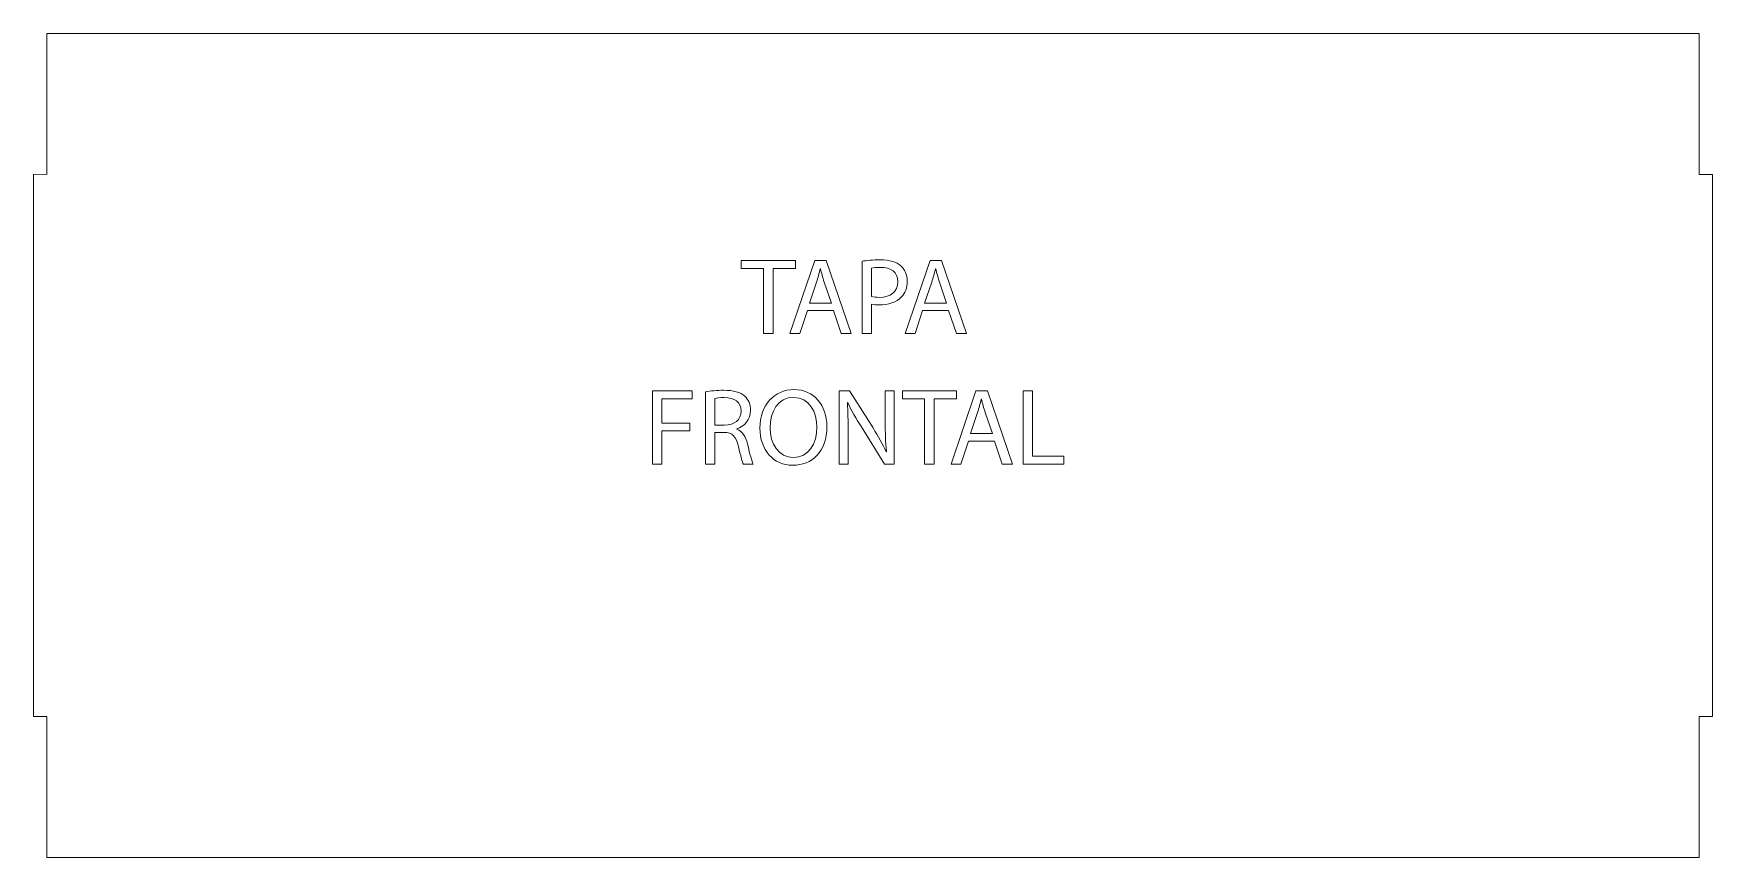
# Model space of a CAD drawing. Header units: millimetres. Extents: x -1475 to -493, y -638 to 1108.
# Drawn here: x -955.8 to -578.7, y -373.6 to -188.5 of the extents above; entities that cross this region are included whole.
import ezdxf

# ---------------------------------------------------------------- set-up
doc = ezdxf.new("R2010")
doc.units = ezdxf.units.MM
doc.header["$MEASUREMENT"] = 0
doc.layers.add('Capa 1', color=7, linetype='Continuous')

msp = doc.modelspace()

# ---------------------------------------------------------------- linework, layer by layer
at = {"layer": 'Capa 1', "color": 250, "lineweight": 20}
for points, knots in [([(-581.7183, -220.219), (-581.7183, -220.219), (-581.7166, -188.564), (-581.7166, -188.564), (-581.7166, -188.564), (-952.8106, -188.5445), (-952.8106, -188.5445), (-952.8106, -188.5445), (-952.8123, -220.1995), (-952.8123, -220.1995), (-952.8123, -220.1995), (-955.8086, -220.1622), (-955.8086, -220.1622), (-955.8086, -220.1622), (-955.8153, -341.97), (-955.8153, -341.97), (-955.8153, -341.97), (-952.8187, -341.9494), (-952.8187, -341.9494), (-952.8187, -341.9494), (-952.8204, -373.6044), (-952.8204, -373.6044), (-952.8204, -373.6044), (-581.7264, -373.6239), (-581.7264, -373.6239), (-581.7264, -373.6239), (-581.7247, -341.9689), (-581.7247, -341.9689), (-581.7247, -341.9689), (-578.7265, -341.993), (-578.7265, -341.993), (-578.7265, -341.993), (-578.719, -220.207), (-578.719, -220.207), (-578.719, -220.207), (-581.7183, -220.219), (-581.7183, -220.219)], [0, 0, 0, 0, 0.08333333, 0.08333333, 0.08333333, 0.16666667, 0.16666667, 0.16666667, 0.25, 0.25, 0.25, 0.33333333, 0.33333333, 0.33333333, 0.41666667, 0.41666667, 0.41666667, 0.5, 0.5, 0.5, 0.58333333, 0.58333333, 0.58333333, 0.66666667, 0.66666667, 0.66666667, 0.75, 0.75, 0.75, 0.83333333, 0.83333333, 0.83333333, 0.91666667, 0.91666667, 0.91666667, 1, 1, 1, 1]), ([(-791.8443, -241.3065), (-791.8443, -241.3065), (-796.8504, -241.3065), (-796.8504, -241.3065), (-796.8504, -241.3065), (-796.8504, -239.4993), (-796.8504, -239.4993), (-796.8504, -239.4993), (-784.6651, -239.4993), (-784.6651, -239.4993), (-784.6651, -239.4993), (-784.6651, -241.3065), (-784.6651, -241.3065), (-784.6651, -241.3065), (-789.6954, -241.3065), (-789.6954, -241.3065), (-789.6954, -241.3065), (-789.6954, -255.958), (-789.6954, -255.958), (-789.6954, -255.958), (-791.8443, -255.958), (-791.8443, -255.958), (-791.8443, -255.958), (-791.8443, -241.3065), (-791.8443, -241.3065)], [0, 0, 0, 0, 0.125, 0.125, 0.125, 0.25, 0.25, 0.25, 0.375, 0.375, 0.375, 0.5, 0.5, 0.5, 0.625, 0.625, 0.625, 0.75, 0.75, 0.75, 0.875, 0.875, 0.875, 1, 1, 1, 1]), ([(-791.8443, -241.3065), (-791.8443, -241.3065), (-796.8504, -241.3065), (-796.8504, -241.3065), (-796.8504, -241.3065), (-796.8504, -239.4993), (-796.8504, -239.4993), (-796.8504, -239.4993), (-784.6651, -239.4993), (-784.6651, -239.4993), (-784.6651, -239.4993), (-784.6651, -241.3065), (-784.6651, -241.3065), (-784.6651, -241.3065), (-789.6954, -241.3065), (-789.6954, -241.3065), (-789.6954, -241.3065), (-789.6954, -255.958), (-789.6954, -255.958), (-789.6954, -255.958), (-791.8443, -255.958), (-791.8443, -255.958), (-791.8443, -255.958), (-791.8443, -241.3065), (-791.8443, -241.3065)], [0, 0, 0, 0, 0.125, 0.125, 0.125, 0.25, 0.25, 0.25, 0.375, 0.375, 0.375, 0.5, 0.5, 0.5, 0.625, 0.625, 0.625, 0.75, 0.75, 0.75, 0.875, 0.875, 0.875, 1, 1, 1, 1]), ([(-782.004, -250.7811), (-782.004, -250.7811), (-783.7133, -255.958), (-783.7133, -255.958), (-783.7133, -255.958), (-785.911, -255.958), (-785.911, -255.958), (-785.911, -255.958), (-780.319, -239.4993), (-780.319, -239.4993), (-780.319, -239.4993), (-777.7552, -239.4993), (-777.7552, -239.4993), (-777.7552, -239.4993), (-772.1386, -255.958), (-772.1386, -255.958), (-772.1386, -255.958), (-774.4097, -255.958), (-774.4097, -255.958), (-774.4097, -255.958), (-776.1677, -250.7811), (-776.1677, -250.7811), (-776.1677, -250.7811), (-782.004, -250.7811), (-782.004, -250.7811)], [0, 0, 0, 0, 0.125, 0.125, 0.125, 0.25, 0.25, 0.25, 0.375, 0.375, 0.375, 0.5, 0.5, 0.5, 0.625, 0.625, 0.625, 0.75, 0.75, 0.75, 0.875, 0.875, 0.875, 1, 1, 1, 1]), ([(-782.004, -250.7811), (-782.004, -250.7811), (-783.7133, -255.958), (-783.7133, -255.958), (-783.7133, -255.958), (-785.911, -255.958), (-785.911, -255.958), (-785.911, -255.958), (-780.319, -239.4993), (-780.319, -239.4993), (-780.319, -239.4993), (-777.7552, -239.4993), (-777.7552, -239.4993), (-777.7552, -239.4993), (-772.1386, -255.958), (-772.1386, -255.958), (-772.1386, -255.958), (-774.4097, -255.958), (-774.4097, -255.958), (-774.4097, -255.958), (-776.1677, -250.7811), (-776.1677, -250.7811), (-776.1677, -250.7811), (-782.004, -250.7811), (-782.004, -250.7811)], [0, 0, 0, 0, 0.125, 0.125, 0.125, 0.25, 0.25, 0.25, 0.375, 0.375, 0.375, 0.5, 0.5, 0.5, 0.625, 0.625, 0.625, 0.75, 0.75, 0.75, 0.875, 0.875, 0.875, 1, 1, 1, 1]), ([(-769.7218, -239.6949), (-768.6963, -239.5239), (-767.3531, -239.3774), (-765.6438, -239.3774), (-763.5438, -239.3774), (-762.0054, -239.8658), (-761.0287, -240.7447), (-760.1252, -241.5263), (-759.5878, -242.7229), (-759.5878, -244.1879), (-759.5878, -245.6776), (-760.0273, -246.8496), (-760.8578, -247.7043), (-761.981, -248.9009), (-763.8124, -249.5113), (-765.8882, -249.5113), (-766.523, -249.5113), (-767.109, -249.4869), (-767.5975, -249.3648), (-767.5975, -249.3648), (-767.5975, -255.9581), (-767.5975, -255.9581), (-767.5975, -255.9581), (-769.7218, -255.9581), (-769.7218, -255.9581), (-769.7218, -255.9581), (-769.7218, -239.6949), (-769.7218, -239.6949)], [0, 0, 0, 0, 0.11111111, 0.11111111, 0.11111111, 0.22222222, 0.22222222, 0.22222222, 0.33333333, 0.33333333, 0.33333333, 0.44444444, 0.44444444, 0.44444444, 0.55555556, 0.55555556, 0.55555556, 0.66666667, 0.66666667, 0.66666667, 0.77777778, 0.77777778, 0.77777778, 0.88888889, 0.88888889, 0.88888889, 1, 1, 1, 1]), ([(-769.7218, -239.6949), (-768.6963, -239.5239), (-767.3531, -239.3774), (-765.6438, -239.3774), (-763.5438, -239.3774), (-762.0054, -239.8658), (-761.0287, -240.7447), (-760.1252, -241.5263), (-759.5878, -242.7229), (-759.5878, -244.1879), (-759.5878, -245.6776), (-760.0273, -246.8496), (-760.8578, -247.7043), (-761.981, -248.9009), (-763.8124, -249.5113), (-765.8882, -249.5113), (-766.523, -249.5113), (-767.109, -249.4869), (-767.5975, -249.3648), (-767.5975, -249.3648), (-767.5975, -255.9581), (-767.5975, -255.9581), (-767.5975, -255.9581), (-769.7218, -255.9581), (-769.7218, -255.9581), (-769.7218, -255.9581), (-769.7218, -239.6949), (-769.7218, -239.6949)], [0, 0, 0, 0, 0.11111111, 0.11111111, 0.11111111, 0.22222222, 0.22222222, 0.22222222, 0.33333333, 0.33333333, 0.33333333, 0.44444444, 0.44444444, 0.44444444, 0.55555556, 0.55555556, 0.55555556, 0.66666667, 0.66666667, 0.66666667, 0.77777778, 0.77777778, 0.77777778, 0.88888889, 0.88888889, 0.88888889, 1, 1, 1, 1]), ([(-767.5975, -247.6311), (-767.1334, -247.7531), (-766.5474, -247.8019), (-765.8392, -247.8019), (-763.2752, -247.8019), (-761.7123, -246.5565), (-761.7123, -244.2856), (-761.7123, -242.1123), (-763.2508, -241.0623), (-765.5951, -241.0623), (-766.523, -241.0623), (-767.2311, -241.1355), (-767.5975, -241.2332), (-767.5975, -241.2332), (-767.5975, -247.6311), (-767.5975, -247.6311)], [0, 0, 0, 0, 0.2, 0.2, 0.2, 0.4, 0.4, 0.4, 0.6, 0.6, 0.6, 0.8, 0.8, 0.8, 1, 1, 1, 1]), ([(-767.5975, -247.6311), (-767.1334, -247.7531), (-766.5474, -247.8019), (-765.8392, -247.8019), (-763.2752, -247.8019), (-761.7123, -246.5565), (-761.7123, -244.2856), (-761.7123, -242.1123), (-763.2508, -241.0623), (-765.5951, -241.0623), (-766.523, -241.0623), (-767.2311, -241.1355), (-767.5975, -241.2332), (-767.5975, -241.2332), (-767.5975, -247.6311), (-767.5975, -247.6311)], [0, 0, 0, 0, 0.2, 0.2, 0.2, 0.4, 0.4, 0.4, 0.6, 0.6, 0.6, 0.8, 0.8, 0.8, 1, 1, 1, 1]), ([(-756.1209, -250.7811), (-756.1209, -250.7811), (-757.8301, -255.958), (-757.8301, -255.958), (-757.8301, -255.958), (-760.0278, -255.958), (-760.0278, -255.958), (-760.0278, -255.958), (-754.4358, -239.4993), (-754.4358, -239.4993), (-754.4358, -239.4993), (-751.872, -239.4993), (-751.872, -239.4993), (-751.872, -239.4993), (-746.2554, -255.958), (-746.2554, -255.958), (-746.2554, -255.958), (-748.5265, -255.958), (-748.5265, -255.958), (-748.5265, -255.958), (-750.2846, -250.7811), (-750.2846, -250.7811), (-750.2846, -250.7811), (-756.1209, -250.7811), (-756.1209, -250.7811)], [0, 0, 0, 0, 0.125, 0.125, 0.125, 0.25, 0.25, 0.25, 0.375, 0.375, 0.375, 0.5, 0.5, 0.5, 0.625, 0.625, 0.625, 0.75, 0.75, 0.75, 0.875, 0.875, 0.875, 1, 1, 1, 1]), ([(-756.1209, -250.7811), (-756.1209, -250.7811), (-757.8301, -255.958), (-757.8301, -255.958), (-757.8301, -255.958), (-760.0278, -255.958), (-760.0278, -255.958), (-760.0278, -255.958), (-754.4358, -239.4993), (-754.4358, -239.4993), (-754.4358, -239.4993), (-751.872, -239.4993), (-751.872, -239.4993), (-751.872, -239.4993), (-746.2554, -255.958), (-746.2554, -255.958), (-746.2554, -255.958), (-748.5265, -255.958), (-748.5265, -255.958), (-748.5265, -255.958), (-750.2846, -250.7811), (-750.2846, -250.7811), (-750.2846, -250.7811), (-756.1209, -250.7811), (-756.1209, -250.7811)], [0, 0, 0, 0, 0.125, 0.125, 0.125, 0.25, 0.25, 0.25, 0.375, 0.375, 0.375, 0.5, 0.5, 0.5, 0.625, 0.625, 0.625, 0.75, 0.75, 0.75, 0.875, 0.875, 0.875, 1, 1, 1, 1]), ([(-776.6073, -249.1207), (-776.6073, -249.1207), (-778.219, -244.3834), (-778.219, -244.3834), (-778.5853, -243.3089), (-778.8296, -242.332), (-779.0736, -241.3797), (-779.0736, -241.3797), (-779.1225, -241.3797), (-779.1225, -241.3797), (-779.3668, -242.3564), (-779.6354, -243.3577), (-779.9528, -244.3588), (-779.9528, -244.3588), (-781.5645, -249.1207), (-781.5645, -249.1207), (-781.5645, -249.1207), (-776.6073, -249.1207), (-776.6073, -249.1207)], [0, 0, 0, 0, 0.16666667, 0.16666667, 0.16666667, 0.33333333, 0.33333333, 0.33333333, 0.5, 0.5, 0.5, 0.66666667, 0.66666667, 0.66666667, 0.83333333, 0.83333333, 0.83333333, 1, 1, 1, 1]), ([(-776.6073, -249.1207), (-776.6073, -249.1207), (-778.219, -244.3834), (-778.219, -244.3834), (-778.5853, -243.3089), (-778.8296, -242.332), (-779.0736, -241.3797), (-779.0736, -241.3797), (-779.1225, -241.3797), (-779.1225, -241.3797), (-779.3668, -242.3564), (-779.6354, -243.3577), (-779.9528, -244.3588), (-779.9528, -244.3588), (-781.5645, -249.1207), (-781.5645, -249.1207), (-781.5645, -249.1207), (-776.6073, -249.1207), (-776.6073, -249.1207)], [0, 0, 0, 0, 0.16666667, 0.16666667, 0.16666667, 0.33333333, 0.33333333, 0.33333333, 0.5, 0.5, 0.5, 0.66666667, 0.66666667, 0.66666667, 0.83333333, 0.83333333, 0.83333333, 1, 1, 1, 1]), ([(-750.7242, -249.1207), (-750.7242, -249.1207), (-752.3358, -244.3834), (-752.3358, -244.3834), (-752.7022, -243.3089), (-752.9464, -242.332), (-753.1904, -241.3797), (-753.1904, -241.3797), (-753.2394, -241.3797), (-753.2394, -241.3797), (-753.4837, -242.3564), (-753.7522, -243.3577), (-754.0697, -244.3588), (-754.0697, -244.3588), (-755.6814, -249.1207), (-755.6814, -249.1207), (-755.6814, -249.1207), (-750.7242, -249.1207), (-750.7242, -249.1207)], [0, 0, 0, 0, 0.16666667, 0.16666667, 0.16666667, 0.33333333, 0.33333333, 0.33333333, 0.5, 0.5, 0.5, 0.66666667, 0.66666667, 0.66666667, 0.83333333, 0.83333333, 0.83333333, 1, 1, 1, 1]), ([(-750.7242, -249.1207), (-750.7242, -249.1207), (-752.3358, -244.3834), (-752.3358, -244.3834), (-752.7022, -243.3089), (-752.9464, -242.332), (-753.1904, -241.3797), (-753.1904, -241.3797), (-753.2394, -241.3797), (-753.2394, -241.3797), (-753.4837, -242.3564), (-753.7522, -243.3577), (-754.0697, -244.3588), (-754.0697, -244.3588), (-755.6814, -249.1207), (-755.6814, -249.1207), (-755.6814, -249.1207), (-750.7242, -249.1207), (-750.7242, -249.1207)], [0, 0, 0, 0, 0.16666667, 0.16666667, 0.16666667, 0.33333333, 0.33333333, 0.33333333, 0.5, 0.5, 0.5, 0.66666667, 0.66666667, 0.66666667, 0.83333333, 0.83333333, 0.83333333, 1, 1, 1, 1]), ([(-816.7869, -268.8011), (-816.7869, -268.8011), (-807.9227, -268.8011), (-807.9227, -268.8011), (-807.9227, -268.8011), (-807.9227, -270.5838), (-807.9227, -270.5838), (-807.9227, -270.5838), (-814.6625, -270.5838), (-814.6625, -270.5838), (-814.6625, -270.5838), (-814.6625, -276.0538), (-814.6625, -276.0538), (-814.6625, -276.0538), (-808.4355, -276.0538), (-808.4355, -276.0538), (-808.4355, -276.0538), (-808.4355, -277.8119), (-808.4355, -277.8119), (-808.4355, -277.8119), (-814.6625, -277.8119), (-814.6625, -277.8119), (-814.6625, -277.8119), (-814.6625, -285.2598), (-814.6625, -285.2598), (-814.6625, -285.2598), (-816.7869, -285.2598), (-816.7869, -285.2598), (-816.7869, -285.2598), (-816.7869, -268.8011), (-816.7869, -268.8011)], [0, 0, 0, 0, 0.1, 0.1, 0.1, 0.2, 0.2, 0.2, 0.3, 0.3, 0.3, 0.4, 0.4, 0.4, 0.5, 0.5, 0.5, 0.6, 0.6, 0.6, 0.7, 0.7, 0.7, 0.8, 0.8, 0.8, 0.9, 0.9, 0.9, 1, 1, 1, 1]), ([(-816.7869, -268.8011), (-816.7869, -268.8011), (-807.9227, -268.8011), (-807.9227, -268.8011), (-807.9227, -268.8011), (-807.9227, -270.5838), (-807.9227, -270.5838), (-807.9227, -270.5838), (-814.6625, -270.5838), (-814.6625, -270.5838), (-814.6625, -270.5838), (-814.6625, -276.0538), (-814.6625, -276.0538), (-814.6625, -276.0538), (-808.4355, -276.0538), (-808.4355, -276.0538), (-808.4355, -276.0538), (-808.4355, -277.8119), (-808.4355, -277.8119), (-808.4355, -277.8119), (-814.6625, -277.8119), (-814.6625, -277.8119), (-814.6625, -277.8119), (-814.6625, -285.2598), (-814.6625, -285.2598), (-814.6625, -285.2598), (-816.7869, -285.2598), (-816.7869, -285.2598), (-816.7869, -285.2598), (-816.7869, -268.8011), (-816.7869, -268.8011)], [0, 0, 0, 0, 0.1, 0.1, 0.1, 0.2, 0.2, 0.2, 0.3, 0.3, 0.3, 0.4, 0.4, 0.4, 0.5, 0.5, 0.5, 0.6, 0.6, 0.6, 0.7, 0.7, 0.7, 0.8, 0.8, 0.8, 0.9, 0.9, 0.9, 1, 1, 1, 1]), ([(-804.8952, -269.0209), (-803.8208, -268.8011), (-802.2824, -268.6792), (-800.8173, -268.6792), (-798.5462, -268.6792), (-797.0811, -269.0942), (-796.0554, -270.0222), (-795.2253, -270.7547), (-794.7612, -271.878), (-794.7612, -273.1479), (-794.7612, -275.3211), (-796.1288, -276.7619), (-797.8626, -277.348), (-797.8626, -277.348), (-797.8626, -277.4211), (-797.8626, -277.4211), (-796.5927, -277.8606), (-795.8359, -279.033), (-795.445, -280.7423), (-794.9078, -283.0376), (-794.5171, -284.6248), (-794.1752, -285.2598), (-794.1752, -285.2598), (-796.3731, -285.2598), (-796.3731, -285.2598), (-796.6416, -284.796), (-797.0079, -283.3794), (-797.4718, -281.3283), (-797.9602, -279.0572), (-798.8393, -278.2027), (-800.7685, -278.1293), (-800.7685, -278.1293), (-802.7709, -278.1293), (-802.7709, -278.1293), (-802.7709, -278.1293), (-802.7709, -285.2598), (-802.7709, -285.2598), (-802.7709, -285.2598), (-804.8952, -285.2598), (-804.8952, -285.2598), (-804.8952, -285.2598), (-804.8952, -269.0209), (-804.8952, -269.0209)], [0, 0, 0, 0, 0.07142857, 0.07142857, 0.07142857, 0.14285714, 0.14285714, 0.14285714, 0.21428571, 0.21428571, 0.21428571, 0.28571429, 0.28571429, 0.28571429, 0.35714286, 0.35714286, 0.35714286, 0.42857143, 0.42857143, 0.42857143, 0.5, 0.5, 0.5, 0.57142857, 0.57142857, 0.57142857, 0.64285714, 0.64285714, 0.64285714, 0.71428571, 0.71428571, 0.71428571, 0.78571429, 0.78571429, 0.78571429, 0.85714286, 0.85714286, 0.85714286, 0.92857143, 0.92857143, 0.92857143, 1, 1, 1, 1]), ([(-804.8952, -269.0209), (-803.8208, -268.8011), (-802.2824, -268.6792), (-800.8173, -268.6792), (-798.5462, -268.6792), (-797.0811, -269.0942), (-796.0554, -270.0222), (-795.2253, -270.7547), (-794.7612, -271.878), (-794.7612, -273.1479), (-794.7612, -275.3211), (-796.1288, -276.7619), (-797.8626, -277.348), (-797.8626, -277.348), (-797.8626, -277.4211), (-797.8626, -277.4211), (-796.5927, -277.8606), (-795.8359, -279.033), (-795.445, -280.7423), (-794.9078, -283.0376), (-794.5171, -284.6248), (-794.1752, -285.2598), (-794.1752, -285.2598), (-796.3731, -285.2598), (-796.3731, -285.2598), (-796.6416, -284.796), (-797.0079, -283.3794), (-797.4718, -281.3283), (-797.9602, -279.0572), (-798.8393, -278.2027), (-800.7685, -278.1293), (-800.7685, -278.1293), (-802.7709, -278.1293), (-802.7709, -278.1293), (-802.7709, -278.1293), (-802.7709, -285.2598), (-802.7709, -285.2598), (-802.7709, -285.2598), (-804.8952, -285.2598), (-804.8952, -285.2598), (-804.8952, -285.2598), (-804.8952, -269.0209), (-804.8952, -269.0209)], [0, 0, 0, 0, 0.07142857, 0.07142857, 0.07142857, 0.14285714, 0.14285714, 0.14285714, 0.21428571, 0.21428571, 0.21428571, 0.28571429, 0.28571429, 0.28571429, 0.35714286, 0.35714286, 0.35714286, 0.42857143, 0.42857143, 0.42857143, 0.5, 0.5, 0.5, 0.57142857, 0.57142857, 0.57142857, 0.64285714, 0.64285714, 0.64285714, 0.71428571, 0.71428571, 0.71428571, 0.78571429, 0.78571429, 0.78571429, 0.85714286, 0.85714286, 0.85714286, 0.92857143, 0.92857143, 0.92857143, 1, 1, 1, 1]), ([(-802.7709, -276.5177), (-802.7709, -276.5177), (-800.5975, -276.5177), (-800.5975, -276.5177), (-798.3265, -276.5177), (-796.8858, -275.2723), (-796.8858, -273.392), (-796.8858, -271.2675), (-798.4243, -270.3396), (-800.6707, -270.315), (-801.6964, -270.315), (-802.429, -270.413), (-802.7709, -270.5106), (-802.7709, -270.5106), (-802.7709, -276.5177), (-802.7709, -276.5177)], [0, 0, 0, 0, 0.2, 0.2, 0.2, 0.4, 0.4, 0.4, 0.6, 0.6, 0.6, 0.8, 0.8, 0.8, 1, 1, 1, 1]), ([(-802.7709, -276.5177), (-802.7709, -276.5177), (-800.5975, -276.5177), (-800.5975, -276.5177), (-798.3265, -276.5177), (-796.8858, -275.2723), (-796.8858, -273.392), (-796.8858, -271.2675), (-798.4243, -270.3396), (-800.6707, -270.315), (-801.6964, -270.315), (-802.429, -270.413), (-802.7709, -270.5106), (-802.7709, -270.5106), (-802.7709, -276.5177), (-802.7709, -276.5177)], [0, 0, 0, 0, 0.2, 0.2, 0.2, 0.4, 0.4, 0.4, 0.6, 0.6, 0.6, 0.8, 0.8, 0.8, 1, 1, 1, 1]), ([(-777.62, -276.8597), (-777.62, -282.5249), (-781.0633, -285.5285), (-785.2634, -285.5285), (-789.61, -285.5285), (-792.6624, -282.1586), (-792.6624, -277.177), (-792.6624, -271.9513), (-789.4146, -268.5326), (-785.019, -268.5326), (-780.5261, -268.5326), (-777.62, -271.9757), (-777.62, -276.8597)], [0, 0, 0, 0, 0.25, 0.25, 0.25, 0.5, 0.5, 0.5, 0.75, 0.75, 0.75, 1, 1, 1, 1]), ([(-777.62, -276.8597), (-777.62, -282.5249), (-781.0633, -285.5285), (-785.2634, -285.5285), (-789.61, -285.5285), (-792.6624, -282.1586), (-792.6624, -277.177), (-792.6624, -271.9513), (-789.4146, -268.5326), (-785.019, -268.5326), (-780.5261, -268.5326), (-777.62, -271.9757), (-777.62, -276.8597)], [0, 0, 0, 0, 0.25, 0.25, 0.25, 0.5, 0.5, 0.5, 0.75, 0.75, 0.75, 1, 1, 1, 1]), ([(-790.3913, -277.1282), (-790.3913, -280.6446), (-788.4867, -283.7947), (-785.1412, -283.7947), (-781.7713, -283.7947), (-779.8667, -280.6934), (-779.8667, -276.9572), (-779.8667, -273.6851), (-781.576, -270.2664), (-785.1168, -270.2664), (-788.6333, -270.2664), (-790.3913, -273.5141), (-790.3913, -277.1282)], [0, 0, 0, 0, 0.25, 0.25, 0.25, 0.5, 0.5, 0.5, 0.75, 0.75, 0.75, 1, 1, 1, 1]), ([(-790.3913, -277.1282), (-790.3913, -280.6446), (-788.4867, -283.7947), (-785.1412, -283.7947), (-781.7713, -283.7947), (-779.8667, -280.6934), (-779.8667, -276.9572), (-779.8667, -273.6851), (-781.576, -270.2664), (-785.1168, -270.2664), (-788.6333, -270.2664), (-790.3913, -273.5141), (-790.3913, -277.1282)], [0, 0, 0, 0, 0.25, 0.25, 0.25, 0.5, 0.5, 0.5, 0.75, 0.75, 0.75, 1, 1, 1, 1]), ([(-774.8614, -285.2598), (-774.8614, -285.2598), (-774.8614, -268.8011), (-774.8614, -268.8011), (-774.8614, -268.8011), (-772.5416, -268.8011), (-772.5416, -268.8011), (-772.5416, -268.8011), (-767.2671, -277.1282), (-767.2671, -277.1282), (-766.0461, -279.0572), (-765.0938, -280.791), (-764.3124, -282.4761), (-764.3124, -282.4761), (-764.2634, -282.4515), (-764.2634, -282.4515), (-764.4588, -280.2538), (-764.5078, -278.2514), (-764.5078, -275.6875), (-764.5078, -275.6875), (-764.5078, -268.8011), (-764.5078, -268.8011), (-764.5078, -268.8011), (-762.5054, -268.8011), (-762.5054, -268.8011), (-762.5054, -268.8011), (-762.5054, -285.2598), (-762.5054, -285.2598), (-762.5054, -285.2598), (-764.6543, -285.2598), (-764.6543, -285.2598), (-764.6543, -285.2598), (-769.88, -276.9085), (-769.88, -276.9085), (-771.0279, -275.0769), (-772.1266, -273.1967), (-772.9568, -271.414), (-772.9568, -271.414), (-773.03, -271.4384), (-773.03, -271.4384), (-772.9081, -273.5142), (-772.8593, -275.4921), (-772.8593, -278.2269), (-772.8593, -278.2269), (-772.8593, -285.2598), (-772.8593, -285.2598), (-772.8593, -285.2598), (-774.8614, -285.2598), (-774.8614, -285.2598)], [0, 0, 0, 0, 0.0625, 0.0625, 0.0625, 0.125, 0.125, 0.125, 0.1875, 0.1875, 0.1875, 0.25, 0.25, 0.25, 0.3125, 0.3125, 0.3125, 0.375, 0.375, 0.375, 0.4375, 0.4375, 0.4375, 0.5, 0.5, 0.5, 0.5625, 0.5625, 0.5625, 0.625, 0.625, 0.625, 0.6875, 0.6875, 0.6875, 0.75, 0.75, 0.75, 0.8125, 0.8125, 0.8125, 0.875, 0.875, 0.875, 0.9375, 0.9375, 0.9375, 1, 1, 1, 1]), ([(-774.8614, -285.2598), (-774.8614, -285.2598), (-774.8614, -268.8011), (-774.8614, -268.8011), (-774.8614, -268.8011), (-772.5416, -268.8011), (-772.5416, -268.8011), (-772.5416, -268.8011), (-767.2671, -277.1282), (-767.2671, -277.1282), (-766.0461, -279.0572), (-765.0938, -280.791), (-764.3124, -282.4761), (-764.3124, -282.4761), (-764.2634, -282.4515), (-764.2634, -282.4515), (-764.4588, -280.2538), (-764.5078, -278.2514), (-764.5078, -275.6875), (-764.5078, -275.6875), (-764.5078, -268.8011), (-764.5078, -268.8011), (-764.5078, -268.8011), (-762.5054, -268.8011), (-762.5054, -268.8011), (-762.5054, -268.8011), (-762.5054, -285.2598), (-762.5054, -285.2598), (-762.5054, -285.2598), (-764.6543, -285.2598), (-764.6543, -285.2598), (-764.6543, -285.2598), (-769.88, -276.9085), (-769.88, -276.9085), (-771.0279, -275.0769), (-772.1266, -273.1967), (-772.9568, -271.414), (-772.9568, -271.414), (-773.03, -271.4384), (-773.03, -271.4384), (-772.9081, -273.5142), (-772.8593, -275.4921), (-772.8593, -278.2269), (-772.8593, -278.2269), (-772.8593, -285.2598), (-772.8593, -285.2598), (-772.8593, -285.2598), (-774.8614, -285.2598), (-774.8614, -285.2598)], [0, 0, 0, 0, 0.0625, 0.0625, 0.0625, 0.125, 0.125, 0.125, 0.1875, 0.1875, 0.1875, 0.25, 0.25, 0.25, 0.3125, 0.3125, 0.3125, 0.375, 0.375, 0.375, 0.4375, 0.4375, 0.4375, 0.5, 0.5, 0.5, 0.5625, 0.5625, 0.5625, 0.625, 0.625, 0.625, 0.6875, 0.6875, 0.6875, 0.75, 0.75, 0.75, 0.8125, 0.8125, 0.8125, 0.875, 0.875, 0.875, 0.9375, 0.9375, 0.9375, 1, 1, 1, 1]), ([(-755.6691, -270.6083), (-755.6691, -270.6083), (-760.6752, -270.6083), (-760.6752, -270.6083), (-760.6752, -270.6083), (-760.6752, -268.8011), (-760.6752, -268.8011), (-760.6752, -268.8011), (-748.4899, -268.8011), (-748.4899, -268.8011), (-748.4899, -268.8011), (-748.4899, -270.6083), (-748.4899, -270.6083), (-748.4899, -270.6083), (-753.5201, -270.6083), (-753.5201, -270.6083), (-753.5201, -270.6083), (-753.5201, -285.2598), (-753.5201, -285.2598), (-753.5201, -285.2598), (-755.6691, -285.2598), (-755.6691, -285.2598), (-755.6691, -285.2598), (-755.6691, -270.6083), (-755.6691, -270.6083)], [0, 0, 0, 0, 0.125, 0.125, 0.125, 0.25, 0.25, 0.25, 0.375, 0.375, 0.375, 0.5, 0.5, 0.5, 0.625, 0.625, 0.625, 0.75, 0.75, 0.75, 0.875, 0.875, 0.875, 1, 1, 1, 1]), ([(-755.6691, -270.6083), (-755.6691, -270.6083), (-760.6752, -270.6083), (-760.6752, -270.6083), (-760.6752, -270.6083), (-760.6752, -268.8011), (-760.6752, -268.8011), (-760.6752, -268.8011), (-748.4899, -268.8011), (-748.4899, -268.8011), (-748.4899, -268.8011), (-748.4899, -270.6083), (-748.4899, -270.6083), (-748.4899, -270.6083), (-753.5201, -270.6083), (-753.5201, -270.6083), (-753.5201, -270.6083), (-753.5201, -285.2598), (-753.5201, -285.2598), (-753.5201, -285.2598), (-755.6691, -285.2598), (-755.6691, -285.2598), (-755.6691, -285.2598), (-755.6691, -270.6083), (-755.6691, -270.6083)], [0, 0, 0, 0, 0.125, 0.125, 0.125, 0.25, 0.25, 0.25, 0.375, 0.375, 0.375, 0.5, 0.5, 0.5, 0.625, 0.625, 0.625, 0.75, 0.75, 0.75, 0.875, 0.875, 0.875, 1, 1, 1, 1]), ([(-745.8288, -280.0829), (-745.8288, -280.0829), (-747.5381, -285.2598), (-747.5381, -285.2598), (-747.5381, -285.2598), (-749.7358, -285.2598), (-749.7358, -285.2598), (-749.7358, -285.2598), (-744.1437, -268.8011), (-744.1437, -268.8011), (-744.1437, -268.8011), (-741.5799, -268.8011), (-741.5799, -268.8011), (-741.5799, -268.8011), (-735.9633, -285.2598), (-735.9633, -285.2598), (-735.9633, -285.2598), (-738.2344, -285.2598), (-738.2344, -285.2598), (-738.2344, -285.2598), (-739.9925, -280.0829), (-739.9925, -280.0829), (-739.9925, -280.0829), (-745.8288, -280.0829), (-745.8288, -280.0829)], [0, 0, 0, 0, 0.125, 0.125, 0.125, 0.25, 0.25, 0.25, 0.375, 0.375, 0.375, 0.5, 0.5, 0.5, 0.625, 0.625, 0.625, 0.75, 0.75, 0.75, 0.875, 0.875, 0.875, 1, 1, 1, 1]), ([(-745.8288, -280.0829), (-745.8288, -280.0829), (-747.5381, -285.2598), (-747.5381, -285.2598), (-747.5381, -285.2598), (-749.7358, -285.2598), (-749.7358, -285.2598), (-749.7358, -285.2598), (-744.1437, -268.8011), (-744.1437, -268.8011), (-744.1437, -268.8011), (-741.5799, -268.8011), (-741.5799, -268.8011), (-741.5799, -268.8011), (-735.9633, -285.2598), (-735.9633, -285.2598), (-735.9633, -285.2598), (-738.2344, -285.2598), (-738.2344, -285.2598), (-738.2344, -285.2598), (-739.9925, -280.0829), (-739.9925, -280.0829), (-739.9925, -280.0829), (-745.8288, -280.0829), (-745.8288, -280.0829)], [0, 0, 0, 0, 0.125, 0.125, 0.125, 0.25, 0.25, 0.25, 0.375, 0.375, 0.375, 0.5, 0.5, 0.5, 0.625, 0.625, 0.625, 0.75, 0.75, 0.75, 0.875, 0.875, 0.875, 1, 1, 1, 1]), ([(-740.4321, -278.4224), (-740.4321, -278.4224), (-742.0438, -273.6851), (-742.0438, -273.6851), (-742.4101, -272.6107), (-742.6544, -271.6338), (-742.8984, -270.6815), (-742.8984, -270.6815), (-742.9473, -270.6815), (-742.9473, -270.6815), (-743.1916, -271.6582), (-743.4601, -272.6595), (-743.7776, -273.6606), (-743.7776, -273.6606), (-745.3893, -278.4224), (-745.3893, -278.4224), (-745.3893, -278.4224), (-740.4321, -278.4224), (-740.4321, -278.4224)], [0, 0, 0, 0, 0.16666667, 0.16666667, 0.16666667, 0.33333333, 0.33333333, 0.33333333, 0.5, 0.5, 0.5, 0.66666667, 0.66666667, 0.66666667, 0.83333333, 0.83333333, 0.83333333, 1, 1, 1, 1]), ([(-740.4321, -278.4224), (-740.4321, -278.4224), (-742.0438, -273.6851), (-742.0438, -273.6851), (-742.4101, -272.6107), (-742.6544, -271.6338), (-742.8984, -270.6815), (-742.8984, -270.6815), (-742.9473, -270.6815), (-742.9473, -270.6815), (-743.1916, -271.6582), (-743.4601, -272.6595), (-743.7776, -273.6606), (-743.7776, -273.6606), (-745.3893, -278.4224), (-745.3893, -278.4224), (-745.3893, -278.4224), (-740.4321, -278.4224), (-740.4321, -278.4224)], [0, 0, 0, 0, 0.16666667, 0.16666667, 0.16666667, 0.33333333, 0.33333333, 0.33333333, 0.5, 0.5, 0.5, 0.66666667, 0.66666667, 0.66666667, 0.83333333, 0.83333333, 0.83333333, 1, 1, 1, 1]), ([(-733.5464, -268.8011), (-733.5464, -268.8011), (-731.4221, -268.8011), (-731.4221, -268.8011), (-731.4221, -268.8011), (-731.4221, -283.4772), (-731.4221, -283.4772), (-731.4221, -283.4772), (-724.3892, -283.4772), (-724.3892, -283.4772), (-724.3892, -283.4772), (-724.3892, -285.2598), (-724.3892, -285.2598), (-724.3892, -285.2598), (-733.5464, -285.2598), (-733.5464, -285.2598), (-733.5464, -285.2598), (-733.5464, -268.8011), (-733.5464, -268.8011)], [0, 0, 0, 0, 0.16666667, 0.16666667, 0.16666667, 0.33333333, 0.33333333, 0.33333333, 0.5, 0.5, 0.5, 0.66666667, 0.66666667, 0.66666667, 0.83333333, 0.83333333, 0.83333333, 1, 1, 1, 1]), ([(-733.5464, -268.8011), (-733.5464, -268.8011), (-731.4221, -268.8011), (-731.4221, -268.8011), (-731.4221, -268.8011), (-731.4221, -283.4772), (-731.4221, -283.4772), (-731.4221, -283.4772), (-724.3892, -283.4772), (-724.3892, -283.4772), (-724.3892, -283.4772), (-724.3892, -285.2598), (-724.3892, -285.2598), (-724.3892, -285.2598), (-733.5464, -285.2598), (-733.5464, -285.2598), (-733.5464, -285.2598), (-733.5464, -268.8011), (-733.5464, -268.8011)], [0, 0, 0, 0, 0.16666667, 0.16666667, 0.16666667, 0.33333333, 0.33333333, 0.33333333, 0.5, 0.5, 0.5, 0.66666667, 0.66666667, 0.66666667, 0.83333333, 0.83333333, 0.83333333, 1, 1, 1, 1])]:
    msp.add_open_spline(points, degree=3, knots=knots, dxfattribs=at)

doc.saveas('drawing.dxf')
